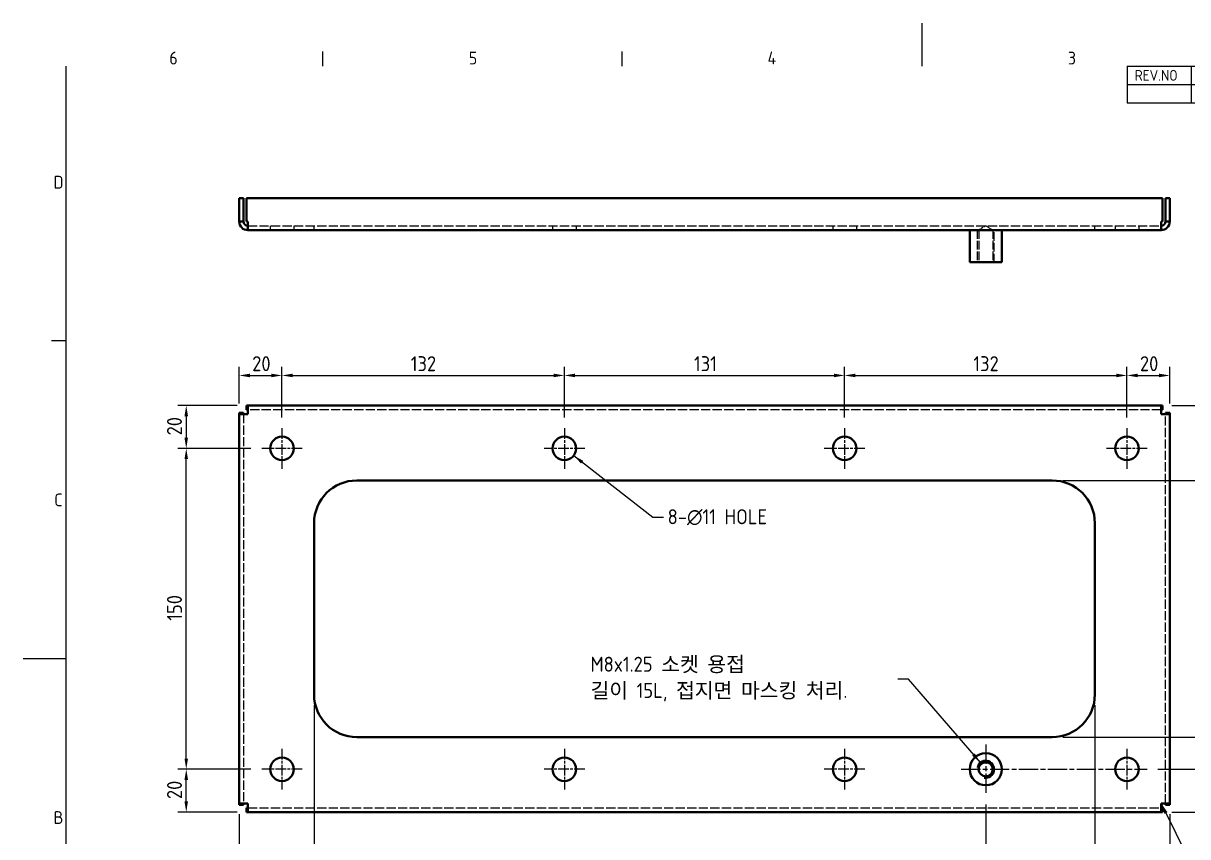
# Model space of a CAD drawing. Header units: millimetres. Extents: x 0 to 840, y 0 to 594.
# Drawn here: x 0 to 544, y 214 to 594 of the extents above; entities that cross this region are included whole.
import ezdxf

# ---------------------------------------------------------------- set-up
doc = ezdxf.new("R2010")
doc.units = ezdxf.units.MM
doc.header["$LTSCALE"] = 2
doc.linetypes.add('CHAIN', pattern=[0.3543, 0.2362, -0.0295, 0.0591, -0.0295])
doc.linetypes.add('DASHED', pattern=[0.2067, 0.1654, -0.0413])
doc.layers.get('0').update_dxf_attribs({"color": 3, "lineweight": 25})
for name, color, linetype, lineweight in [('가려진 것(ISO)', 2, 'DASHED', 18), ('가시적인 것(ISO)', 3, 'Continuous', 40), ('가시적인 좁은 것(ISO)', 3, 'Continuous', 35), ('경계(ISO)', 7, 'Continuous', 25), ('기호(ISO)', 5, 'Continuous', 25), ('중심 표식(ISO)', 1, 'Continuous', 25), ('중심선(ISO)', 1, 'Continuous', 25), ('치수(ISO)', 2, 'Continuous', 25)]:
    doc.layers.add(name, color=color, linetype=linetype, lineweight=lineweight)
doc.styles.add('ISO ProportionalPSTEK', font='isocp.shx')
doc.styles.add('문자 텍스트_PSTEK_POSCO', font='isocp.shx')
doc.styles.add('치수 텍스트_PSTEK_POSCO', font='isocp.shx')
doc.dimstyles.new('치수_PSTEK_POSCO', dxfattribs={"dimscale": 2, "dimtxt": 3.5, "dimasz": 2.5, "dimexe": 2, "dimexo": 2.5, "dimgap": 1, "dimtad": 1, "dimrnd": 1e-08, "dimdsep": 46, "dimtxsty": '치수 텍스트_PSTEK_POSCO', "dimcen": 0.09, "dimdle": 10, "dimclrd": 7, "dimclre": 7, "dimclrt": 2, "dimadec": 1, "dimazin": 2, "dimtfac": 1, "dimtmove": 0, "dimatfit": 3, "dimfxl": 0, "dimtolj": 1, "dimlwd": -1, "dimlwe": -1, "dimarcsym": 0})
doc.dimstyles.new('치수_PSTEK_POSCO$7', dxfattribs={"dimscale": 2, "dimtxt": 3.5, "dimasz": 2.5, "dimexe": 2, "dimexo": 2.5, "dimgap": 1, "dimtad": 1, "dimrnd": 1e-08, "dimdsep": 46, "dimtxsty": '치수 텍스트_PSTEK_POSCO', "dimcen": 0.09, "dimdle": 10, "dimclrd": 7, "dimclre": 7, "dimclrt": 2, "dimadec": 1, "dimazin": 2, "dimtfac": 1, "dimtmove": 0, "dimatfit": 3, "dimfxl": 0, "dimtolj": 1, "dimlwd": -1, "dimlwe": -1, "dimarcsym": 0})

# ---------------------------------------------------------------- blocks, each defined once
blk = doc.blocks.new('경계 Default Border')
at = {"layer": '경계(ISO)'}
for p, q in [((70, 287), (70, 290.4)), ((140, 287), (140, 290.4)), ((10, 222.75), (6.6, 222.75))]:
    blk.add_line(p, q, dxfattribs=at)
at = {"layer": '경계(ISO)', "flags": 128}
for points in [[(210, 297), (210, 287)], [(10, 10), (10, 287)], [(0, 148.5), (10, 148.5)]]:
    blk.add_lwpolyline(points, dxfattribs=at)
at = {"layer": '경계(ISO)', "color": 2, "char_height": 3, "attachment_point": 7, "style": '문자 텍스트_PSTEK_POSCO'}
for s, insert in [('6', (34.14, 287.37)), ('5', (104.14, 287.37)), ('4', (173.97, 287.4)), ('3', (244.17, 287.37)), ('D', (7.08, 258.35)), ('C', (7.24, 184.1)), ('B', (7.08, 109.85))]:
    blk.add_mtext(s, dxfattribs=dict(at, insert=insert))
blk = doc.blocks.new('리비전 내역')
at = {"layer": '기호(ISO)'}
for p, q in [((258, 287), (410, 287)), ((258, 287), (258, 282.72)), ((273, 287), (273, 282.72)), ((288, 287), (288, 282.72)), ((365, 287), (365, 282.72)), ((380, 287), (380, 282.72)), ((395, 287), (395, 282.72)), ((410, 287), (410, 282.72)), ((258, 282.72), (410, 282.72)), ((258, 282.72), (258, 278.44)), ((273, 282.72), (273, 278.44)), ((288, 282.72), (288, 278.44)), ((365, 282.72), (365, 278.44)), ((380, 282.72), (380, 278.44)), ((395, 282.72), (395, 278.44)), ((410, 282.72), (410, 278.44)), ((258, 278.44), (410, 278.44))]:
    blk.add_line(p, q, dxfattribs=at)
at = {"layer": '기호(ISO)', "color": 2, "char_height": 2.5, "attachment_point": 7, "style": 'ISO ProportionalPSTEK'}
for s, insert in [('REV.NO', (259.79, 283.58)), ('DATE', (276.31, 283.58)), ('DESCRIPTION OF REVISION', (305.51, 283.58)), ('DRA.BY', (366.48, 283.58)), ('CH.BY', (382.86, 283.58)), ('APP.BY', (396.48, 283.58))]:
    blk.add_mtext(s, dxfattribs=dict(at, insert=insert))
blk = doc.blocks.new('*D23')
at = {"layer": 'Defpoints', "color": 0}
for p in [(120.94, 429.37), (100.94, 411.29), (120.94, 404.79)]:
    blk.add_point(p, dxfattribs=at)
at = {"layer": '치수(ISO)', "color": 7}
for p, q in [((100.94, 416.29), (100.94, 433.37)), ((120.94, 409.79), (120.94, 433.37)), ((105.94, 429.37), (115.94, 429.37))]:
    blk.add_line(p, q, dxfattribs=at)
for points in [[(105.94, 430.21), (105.94, 428.54), (100.94, 429.37)], [(115.94, 430.21), (115.94, 428.54), (120.94, 429.37)]]:
    blk.add_solid(points, dxfattribs=at)
at = {"layer": '치수(ISO)', "color": 2, "insert": (107, 434.87), "char_height": 7, "attachment_point": 4, "style": '치수 텍스트_PSTEK_POSCO'}
blk.add_mtext('\\A1;20', dxfattribs=at)
blk = doc.blocks.new('*D24')
at = {"layer": 'Defpoints', "color": 0}
for p in [(252.94, 429.37), (120.94, 404.79), (252.94, 404.79)]:
    blk.add_point(p, dxfattribs=at)
at = {"layer": '치수(ISO)', "color": 7}
for p, q in [((120.94, 409.79), (120.94, 433.37)), ((252.94, 409.79), (252.94, 433.37)), ((125.94, 429.37), (247.94, 429.37))]:
    blk.add_line(p, q, dxfattribs=at)
for points in [[(125.94, 430.21), (125.94, 428.54), (120.94, 429.37)], [(247.94, 430.21), (247.94, 428.54), (252.94, 429.37)]]:
    blk.add_solid(points, dxfattribs=at)
at = {"layer": '치수(ISO)', "color": 2, "insert": (181.13, 434.87), "char_height": 7, "attachment_point": 4, "style": '치수 텍스트_PSTEK_POSCO'}
blk.add_mtext('\\A1;132', dxfattribs=at)
blk = doc.blocks.new('*D25')
at = {"layer": 'Defpoints', "color": 0}
for p in [(383.94, 429.37), (252.94, 404.79), (383.94, 404.79)]:
    blk.add_point(p, dxfattribs=at)
at = {"layer": '치수(ISO)', "color": 7}
for p, q in [((252.94, 409.79), (252.94, 433.37)), ((383.94, 409.79), (383.94, 433.37)), ((257.94, 429.37), (378.94, 429.37))]:
    blk.add_line(p, q, dxfattribs=at)
for points in [[(257.94, 430.21), (257.94, 428.54), (252.94, 429.37)], [(378.94, 430.21), (378.94, 428.54), (383.94, 429.37)]]:
    blk.add_solid(points, dxfattribs=at)
at = {"layer": '치수(ISO)', "color": 2, "insert": (313.54, 434.87), "char_height": 7, "attachment_point": 4, "style": '치수 텍스트_PSTEK_POSCO'}
blk.add_mtext('\\A1;131', dxfattribs=at)
blk = doc.blocks.new('*D26')
at = {"layer": 'Defpoints', "color": 0}
for p in [(515.94, 429.37), (383.94, 404.79), (515.94, 404.79)]:
    blk.add_point(p, dxfattribs=at)
at = {"layer": '치수(ISO)', "color": 7}
for p, q in [((383.94, 409.79), (383.94, 433.37)), ((515.94, 409.79), (515.94, 433.37)), ((388.94, 429.37), (510.94, 429.37))]:
    blk.add_line(p, q, dxfattribs=at)
for points in [[(388.94, 430.21), (388.94, 428.54), (383.94, 429.37)], [(510.94, 430.21), (510.94, 428.54), (515.94, 429.37)]]:
    blk.add_solid(points, dxfattribs=at)
at = {"layer": '치수(ISO)', "color": 2, "insert": (444.13, 434.87), "char_height": 7, "attachment_point": 4, "style": '치수 텍스트_PSTEK_POSCO'}
blk.add_mtext('\\A1;132', dxfattribs=at)
blk = doc.blocks.new('*D27')
at = {"layer": 'Defpoints', "color": 0}
for p in [(535.94, 429.37), (535.94, 411.29), (515.94, 404.79)]:
    blk.add_point(p, dxfattribs=at)
at = {"layer": '치수(ISO)', "color": 7}
for p, q in [((515.94, 409.79), (515.94, 433.37)), ((535.94, 416.29), (535.94, 433.37)), ((520.94, 429.37), (530.94, 429.37))]:
    blk.add_line(p, q, dxfattribs=at)
for points in [[(520.94, 430.21), (520.94, 428.54), (515.94, 429.37)], [(530.94, 430.21), (530.94, 428.54), (535.94, 429.37)]]:
    blk.add_solid(points, dxfattribs=at)
at = {"layer": '치수(ISO)', "color": 2, "insert": (522, 434.87), "char_height": 7, "attachment_point": 4, "style": '치수 텍스트_PSTEK_POSCO'}
blk.add_mtext('\\A1;20', dxfattribs=at)
blk = doc.blocks.new('*D28')
at = {"layer": 'Defpoints', "color": 0}
for p in [(104.94, 415.29), (76.18, 395.29), (111.44, 395.29)]:
    blk.add_point(p, dxfattribs=at)
at = {"layer": '치수(ISO)', "color": 7}
for p, q in [((99.94, 415.29), (72.18, 415.29)), ((76.18, 410.29), (76.18, 400.29)), ((106.44, 395.29), (72.18, 395.29))]:
    blk.add_line(p, q, dxfattribs=at)
for points in [[(75.35, 410.29), (77.01, 410.29), (76.18, 415.29)], [(75.35, 400.29), (77.01, 400.29), (76.18, 395.29)]]:
    blk.add_solid(points, dxfattribs=at)
at = {"layer": '치수(ISO)', "color": 2, "insert": (70.68, 401.35), "char_height": 7, "attachment_point": 4, "rotation": 90, "style": '치수 텍스트_PSTEK_POSCO'}
blk.add_mtext('\\A1;20', dxfattribs=at)
blk = doc.blocks.new('*D29')
at = {"layer": 'Defpoints', "color": 0}
for p in [(76.18, 245.29), (111.44, 245.29), (104.94, 225.29)]:
    blk.add_point(p, dxfattribs=at)
at = {"layer": '치수(ISO)', "color": 7}
for p, q in [((106.44, 245.29), (72.18, 245.29)), ((76.18, 230.29), (76.18, 240.29)), ((99.94, 225.29), (72.18, 225.29))]:
    blk.add_line(p, q, dxfattribs=at)
for points in [[(75.35, 240.29), (77.01, 240.29), (76.18, 245.29)], [(75.35, 230.29), (77.01, 230.29), (76.18, 225.29)]]:
    blk.add_solid(points, dxfattribs=at)
at = {"layer": '치수(ISO)', "color": 2, "insert": (70.68, 231.33), "char_height": 7, "attachment_point": 4, "rotation": 90, "style": '치수 텍스트_PSTEK_POSCO'}
blk.add_mtext('\\A1;20', dxfattribs=at)
blk = doc.blocks.new('*D30')
at = {"layer": 'Defpoints', "color": 0}
for p in [(76.18, 395.29), (111.44, 395.29), (111.44, 245.29)]:
    blk.add_point(p, dxfattribs=at)
at = {"layer": '치수(ISO)', "color": 7}
for p, q in [((106.44, 395.29), (72.18, 395.29)), ((76.18, 250.29), (76.18, 390.29)), ((106.44, 245.29), (72.18, 245.29))]:
    blk.add_line(p, q, dxfattribs=at)
for points in [[(75.35, 390.29), (77.01, 390.29), (76.18, 395.29)], [(75.35, 250.29), (77.01, 250.29), (76.18, 245.29)]]:
    blk.add_solid(points, dxfattribs=at)
at = {"layer": '치수(ISO)', "color": 2, "insert": (70.68, 314.71), "char_height": 7, "attachment_point": 4, "rotation": 90, "style": '치수 텍스트_PSTEK_POSCO'}
blk.add_mtext('\\A1;150', dxfattribs=at)
blk = doc.blocks.new('*D31')
at = {"layer": 'Defpoints', "color": 0}
for p in [(135.94, 280.29), (100.94, 229.29), (135.94, 200.24)]:
    blk.add_point(p, dxfattribs=at)
at = {"layer": '치수(ISO)', "color": 7}
for p, q in [((135.94, 275.29), (135.94, 196.24)), ((100.94, 224.29), (100.94, 196.24)), ((105.94, 200.24), (130.94, 200.24))]:
    blk.add_line(p, q, dxfattribs=at)
for points in [[(105.94, 201.08), (105.94, 199.41), (100.94, 200.24)], [(130.94, 201.08), (130.94, 199.41), (135.94, 200.24)]]:
    blk.add_solid(points, dxfattribs=at)
at = {"layer": '치수(ISO)', "color": 2, "insert": (114.45, 205.74), "char_height": 7, "attachment_point": 4, "style": '치수 텍스트_PSTEK_POSCO'}
blk.add_mtext('\\A1;35', dxfattribs=at)
blk = doc.blocks.new('*D32')
at = {"layer": 'Defpoints', "color": 0}
for p in [(135.94, 280.29), (500.94, 280.29), (500.94, 200.24)]:
    blk.add_point(p, dxfattribs=at)
at = {"layer": '치수(ISO)', "color": 7}
for p, q in [((135.94, 275.29), (135.94, 196.24)), ((500.94, 275.29), (500.94, 196.24)), ((140.94, 200.24), (495.94, 200.24))]:
    blk.add_line(p, q, dxfattribs=at)
for points in [[(140.94, 201.08), (140.94, 199.41), (135.94, 200.24)], [(495.94, 201.08), (495.94, 199.41), (500.94, 200.24)]]:
    blk.add_solid(points, dxfattribs=at)
at = {"layer": '치수(ISO)', "color": 2, "insert": (312, 205.74), "char_height": 7, "attachment_point": 4, "style": '치수 텍스트_PSTEK_POSCO'}
blk.add_mtext('\\A1;365', dxfattribs=at)
blk = doc.blocks.new('*D33')
at = {"layer": 'Defpoints', "color": 0}
for p in [(500.94, 280.29), (535.94, 229.29), (535.94, 200.24)]:
    blk.add_point(p, dxfattribs=at)
at = {"layer": '치수(ISO)', "color": 7}
for p, q in [((500.94, 275.29), (500.94, 196.24)), ((535.94, 224.29), (535.94, 196.24)), ((505.94, 200.24), (530.94, 200.24))]:
    blk.add_line(p, q, dxfattribs=at)
for points in [[(505.94, 201.08), (505.94, 199.41), (500.94, 200.24)], [(530.94, 201.08), (530.94, 199.41), (535.94, 200.24)]]:
    blk.add_solid(points, dxfattribs=at)
at = {"layer": '치수(ISO)', "color": 2, "insert": (514.45, 205.74), "char_height": 7, "attachment_point": 4, "style": '치수 텍스트_PSTEK_POSCO'}
blk.add_mtext('\\A1;35', dxfattribs=at)
blk = doc.blocks.new('*D34')
at = {"layer": 'Defpoints', "color": 0}
for p in [(449.94, 233.79), (535.94, 228.7), (449.94, 176.86)]:
    blk.add_point(p, dxfattribs=at)
at = {"layer": '치수(ISO)', "color": 7}
for p, q in [((449.94, 228.79), (449.94, 172.86)), ((535.94, 223.7), (535.94, 172.86)), ((530.94, 176.86), (454.94, 176.86))]:
    blk.add_line(p, q, dxfattribs=at)
for points in [[(454.94, 177.7), (454.94, 176.03), (449.94, 176.86)], [(530.94, 177.7), (530.94, 176.03), (535.94, 176.86)]]:
    blk.add_solid(points, dxfattribs=at)
at = {"layer": '치수(ISO)', "color": 2, "insert": (488.92, 182.36), "char_height": 7, "attachment_point": 4, "style": '치수 텍스트_PSTEK_POSCO'}
blk.add_mtext('\\A1;86', dxfattribs=at)
blk = doc.blocks.new('*D35')
at = {"layer": 'Defpoints', "color": 0}
for p in [(100.94, 229.29), (535.94, 229.29), (100.94, 155.94)]:
    blk.add_point(p, dxfattribs=at)
at = {"layer": '치수(ISO)', "color": 7}
for p, q in [((100.94, 224.29), (100.94, 151.94)), ((535.94, 224.29), (535.94, 151.94)), ((530.94, 155.94), (105.94, 155.94))]:
    blk.add_line(p, q, dxfattribs=at)
for points in [[(105.94, 156.77), (105.94, 155.1), (100.94, 155.94)], [(530.94, 156.77), (530.94, 155.1), (535.94, 155.94)]]:
    blk.add_solid(points, dxfattribs=at)
at = {"layer": '치수(ISO)', "color": 2, "insert": (311.65, 161.44), "char_height": 7, "attachment_point": 4, "style": '치수 텍스트_PSTEK_POSCO'}
blk.add_mtext('\\A1;435', dxfattribs=at)
blk = doc.blocks.new('*D36')
at = {"layer": 'Defpoints', "color": 0}
for p in [(525.44, 245.29), (531.94, 225.29), (557.95, 225.29)]:
    blk.add_point(p, dxfattribs=at)
at = {"layer": '치수(ISO)', "color": 7}
for p, q in [((530.44, 245.29), (561.95, 245.29)), ((557.95, 240.29), (557.95, 230.29)), ((536.94, 225.29), (561.95, 225.29))]:
    blk.add_line(p, q, dxfattribs=at)
for points in [[(557.12, 240.29), (558.79, 240.29), (557.95, 245.29)], [(557.12, 230.29), (558.79, 230.29), (557.95, 225.29)]]:
    blk.add_solid(points, dxfattribs=at)
at = {"layer": '치수(ISO)', "color": 2, "insert": (552.45, 231.35), "char_height": 7, "attachment_point": 4, "rotation": 90, "style": '치수 텍스트_PSTEK_POSCO'}
blk.add_mtext('\\A1;20', dxfattribs=at)
blk = doc.blocks.new('*D37')
at = {"layer": 'Defpoints', "color": 0}
for p in [(480.94, 260.29), (531.94, 225.29), (578.49, 225.29)]:
    blk.add_point(p, dxfattribs=at)
at = {"layer": '치수(ISO)', "color": 7}
for p, q in [((485.94, 260.29), (582.49, 260.29)), ((578.49, 255.29), (578.49, 230.29)), ((536.94, 225.29), (582.49, 225.29))]:
    blk.add_line(p, q, dxfattribs=at)
for points in [[(577.65, 255.29), (579.32, 255.29), (578.49, 260.29)], [(577.65, 230.29), (579.32, 230.29), (578.49, 225.29)]]:
    blk.add_solid(points, dxfattribs=at)
at = {"layer": '치수(ISO)', "color": 2, "insert": (572.99, 238.79), "char_height": 7, "attachment_point": 4, "rotation": 90, "style": '치수 텍스트_PSTEK_POSCO'}
blk.add_mtext('\\A1;35', dxfattribs=at)
blk = doc.blocks.new('*D38')
at = {"layer": 'Defpoints', "color": 0}
for p in [(480.94, 380.29), (578.49, 380.29), (480.94, 260.29)]:
    blk.add_point(p, dxfattribs=at)
at = {"layer": '치수(ISO)', "color": 7}
for p, q in [((485.94, 380.29), (582.49, 380.29)), ((578.49, 265.29), (578.49, 375.29)), ((485.94, 260.29), (582.49, 260.29))]:
    blk.add_line(p, q, dxfattribs=at)
for points in [[(577.65, 375.29), (579.32, 375.29), (578.49, 380.29)], [(577.65, 265.29), (579.32, 265.29), (578.49, 260.29)]]:
    blk.add_solid(points, dxfattribs=at)
at = {"layer": '치수(ISO)', "color": 2, "insert": (572.99, 314.69), "char_height": 7, "attachment_point": 4, "rotation": 90, "style": '치수 텍스트_PSTEK_POSCO'}
blk.add_mtext('\\A1;120', dxfattribs=at)
blk = doc.blocks.new('*D39')
at = {"layer": 'Defpoints', "color": 0}
for p in [(532.53, 415.29), (578.49, 415.29), (480.94, 380.29)]:
    blk.add_point(p, dxfattribs=at)
at = {"layer": '치수(ISO)', "color": 7}
for p, q in [((537.53, 415.29), (582.49, 415.29)), ((578.49, 385.29), (578.49, 410.29)), ((485.94, 380.29), (582.49, 380.29))]:
    blk.add_line(p, q, dxfattribs=at)
for points in [[(577.65, 410.29), (579.32, 410.29), (578.49, 415.29)], [(577.65, 385.29), (579.32, 385.29), (578.49, 380.29)]]:
    blk.add_solid(points, dxfattribs=at)
at = {"layer": '치수(ISO)', "color": 2, "insert": (572.99, 393.79), "char_height": 7, "attachment_point": 4, "rotation": 90, "style": '치수 텍스트_PSTEK_POSCO'}
blk.add_mtext('\\A1;35', dxfattribs=at)
blk = doc.blocks.new('*D40')
at = {"layer": 'Defpoints', "color": 0}
for p in [(531.94, 415.29), (531.94, 225.29), (600.34, 225.29)]:
    blk.add_point(p, dxfattribs=at)
at = {"layer": '치수(ISO)', "color": 7}
for p, q in [((536.94, 415.29), (604.34, 415.29)), ((600.34, 410.29), (600.34, 230.29)), ((536.94, 225.29), (604.34, 225.29))]:
    blk.add_line(p, q, dxfattribs=at)
for points in [[(599.51, 410.29), (601.18, 410.29), (600.34, 415.29)], [(599.51, 230.29), (601.18, 230.29), (600.34, 225.29)]]:
    blk.add_solid(points, dxfattribs=at)
at = {"layer": '치수(ISO)', "color": 2, "insert": (594.84, 314.67), "char_height": 7, "attachment_point": 4, "rotation": 90, "style": '치수 텍스트_PSTEK_POSCO'}
blk.add_mtext('\\A1;190', dxfattribs=at)

msp = doc.modelspace()

# ---------------------------------------------------------------- linework, layer by layer
at = {"layer": '가려진 것(ISO)', "ltscale": 13.074657}
for p, q in [((104.941, 499.292), (531.941, 499.292)), ((531.941, 413.288), (104.941, 413.288)), ((104.941, 227.288), (531.941, 227.288))]:
    msp.add_line(p, q, dxfattribs=at)
at = {"layer": '가려진 것(ISO)', "ltscale": 1.904597}
for p, q in [((115.441, 499.292), (115.441, 497.292)), ((126.441, 499.292), (126.441, 497.292)), ((135.941, 497.292), (135.941, 499.292)), ((247.441, 499.292), (247.441, 497.292)), ((258.441, 499.292), (258.441, 497.292)), ((378.441, 499.292), (378.441, 497.292)), ((389.441, 499.292), (389.441, 497.292)), ((500.941, 497.292), (500.941, 499.292)), ((510.441, 499.292), (510.441, 497.292)), ((521.441, 499.292), (521.441, 497.292))]:
    msp.add_line(p, q, dxfattribs=at)
at = {"layer": '가려진 것(ISO)', "ltscale": 12.094824}
for p, q in [((445.941, 497.292), (445.941, 482.292)), ((446.618, 497.292), (446.618, 482.292)), ((453.265, 497.292), (453.265, 482.292)), ((453.941, 482.292), (453.941, 497.292))]:
    msp.add_line(p, q, dxfattribs=at)
at = {"layer": '가려진 것(ISO)', "ltscale": 3.692446}
for q in [(446.618, 497.292), (453.265, 497.292)]:
    msp.add_line((449.941, 499.288), q, dxfattribs=at)
at = {"layer": '가려진 것(ISO)', "ltscale": 12.948576}
for p, q in [((102.941, 411.288), (102.941, 229.288)), ((533.941, 229.288), (533.941, 411.288))]:
    msp.add_line(p, q, dxfattribs=at)
at = {"layer": '가시적인 것(ISO)'}
for p, q in [((100.941, 512.292), (100.941, 501.292)), ((102.941, 512.292), (100.941, 512.292)), ((102.941, 501.292), (102.941, 512.292)), ((104.355, 501.292), (104.355, 512.292)), ((104.355, 512.292), (532.527, 512.292)), ((532.527, 512.292), (532.527, 501.292)), ((533.941, 501.292), (533.941, 512.292)), ((533.941, 512.292), (535.941, 512.292)), ((535.941, 501.292), (535.941, 512.292)), ((102.941, 501.292), (100.941, 501.292)), ((104.941, 501.292), (104.355, 501.292)), ((104.941, 501.292), (104.941, 497.292)), ((531.941, 497.292), (531.941, 501.292)), ((532.527, 501.292), (531.941, 501.292)), ((533.941, 501.292), (535.941, 501.292)), ((531.941, 497.292), (104.941, 497.292)), ((442.441, 497.292), (442.441, 482.292)), ((457.441, 497.292), (457.441, 482.292)), ((442.441, 482.292), (457.441, 482.292)), ((104.941, 415.288), (104.355, 415.288)), ((104.355, 413.288), (104.355, 415.288)), ((104.941, 415.288), (531.941, 415.288)), ((104.941, 415.288), (104.941, 411.288)), ((531.941, 411.288), (531.941, 415.288)), ((532.527, 415.288), (531.941, 415.288)), ((532.527, 413.288), (532.527, 415.288)), ((102.941, 411.874), (100.941, 411.874)), ((100.941, 411.874), (100.941, 411.288)), ((100.941, 229.288), (100.941, 411.288)), ((104.941, 411.288), (100.941, 411.288)), ((102.941, 411.288), (102.941, 411.874)), ((104.941, 413.288), (104.355, 413.288)), ((531.941, 413.288), (532.527, 413.288)), ((535.941, 411.288), (531.941, 411.288)), ((533.941, 411.288), (533.941, 411.874)), ((533.941, 411.874), (535.941, 411.874)), ((535.941, 411.288), (535.941, 411.874)), ((535.941, 411.288), (535.941, 229.288)), ((155.941, 380.288), (480.941, 380.288)), ((135.941, 280.288), (135.941, 360.288)), ((500.941, 360.288), (500.941, 280.288)), ((480.941, 260.288), (155.941, 260.288)), ((100.941, 229.288), (104.941, 229.288)), ((100.941, 229.288), (100.941, 228.702)), ((102.941, 228.702), (100.941, 228.702)), ((102.941, 229.288), (102.941, 228.702)), ((104.941, 229.288), (104.941, 225.288)), ((531.941, 229.288), (535.941, 229.288)), ((531.941, 225.288), (531.941, 229.288)), ((533.941, 229.288), (533.941, 228.702)), ((533.941, 228.702), (535.941, 228.702)), ((535.941, 228.702), (535.941, 229.288)), ((104.941, 227.288), (104.355, 227.288)), ((104.355, 227.288), (104.355, 225.288)), ((104.355, 225.288), (104.941, 225.288)), ((531.941, 225.288), (104.941, 225.288)), ((531.941, 227.288), (532.527, 227.288)), ((531.941, 225.288), (532.527, 225.288)), ((532.527, 227.288), (532.527, 225.288))]:
    msp.add_line(p, q, dxfattribs=at)
for centre, radius in [((120.941, 395.288), 5.5), ((252.941, 395.288), 5.5), ((383.941, 395.288), 5.5), ((515.941, 395.288), 5.5), ((120.941, 245.288), 5.5), ((252.941, 245.288), 5.5), ((383.941, 245.288), 5.5), ((449.941, 245.288), 7.5), ((515.941, 245.288), 5.5), ((449.941, 245.288), 3.324)]:
    msp.add_circle(centre, radius, dxfattribs=at)
for centre, radius, start, end in [((104.941, 501.292), 4, 180, 270), ((104.941, 501.292), 2, 180, 270), ((531.941, 501.292), 4, 270, 0), ((531.941, 501.292), 2, 270, 0), ((155.941, 360.288), 20, 90, 180), ((480.941, 360.288), 20, 0, 90), ((155.941, 280.288), 20, 180, 270), ((480.941, 280.288), 20, 270, 0)]:
    msp.add_arc(centre, radius, start, end, dxfattribs=at)
at = {"layer": '가시적인 좁은 것(ISO)'}
msp.add_arc((449.941, 245.288), 4, 260, 170, dxfattribs=at)
at = {"layer": '중심 표식(ISO)', "linetype": 'CHAIN', "ltscale": 10.556371}
for p, q in [((120.941, 404.788), (120.941, 385.788)), ((252.941, 404.788), (252.941, 385.788)), ((383.941, 404.788), (383.941, 385.788)), ((515.941, 404.788), (515.941, 385.788)), ((130.441, 395.288), (111.441, 395.288)), ((262.441, 395.288), (243.441, 395.288)), ((393.441, 395.288), (374.441, 395.288)), ((525.441, 395.288), (506.441, 395.288)), ((120.941, 254.788), (120.941, 235.788)), ((252.941, 254.788), (252.941, 235.788)), ((383.941, 254.788), (383.941, 235.788)), ((515.941, 254.788), (515.941, 235.788)), ((130.441, 245.288), (111.441, 245.288)), ((262.441, 245.288), (243.441, 245.288)), ((393.441, 245.288), (374.441, 245.288))]:
    msp.add_line(p, q, dxfattribs=at)
at = {"layer": '중심 표식(ISO)', "linetype": 'CHAIN', "ltscale": 19.051651}
msp.add_line((449.941, 256.788), (449.941, 233.788), dxfattribs=at)
at = {"layer": '중심선(ISO)', "linetype": 'CHAIN', "ltscale": 19.051651}
msp.add_line((438.441, 245.288), (525.441, 245.288), dxfattribs=at)

# ---------------------------------------------------------------- block references
at = {"xscale": 2, "yscale": 2, "zscale": 2}
msp.add_blockref('경계 Default Border', (0, 0), dxfattribs=at)
at = {"layer": '기호(ISO)', "xscale": 2, "yscale": 2, "zscale": 2}
msp.add_blockref('리비전 내역', (0, 0), dxfattribs=at)

# ---------------------------------------------------------------- texts
at = {"layer": '기호(ISO)', "color": 2, "char_height": 7, "attachment_point": 4, "style": '치수 텍스트_PSTEK_POSCO'}
for s, insert, width, line_spacing_factor in [('{8-\\fAIGDT|b0|i0;\\H7.0000;n\\fisocp|b0|i0;\\H7.0000;11 HOLE}', (301.229, 363.097), 53.50305, 0.6125), ('{M8x1.25 소켓 용접 \\P길이 15L, 접지면 마스킹 처리.}', (265.16, 287.443), 141.72864, 1.05)]:
    msp.add_mtext(s, dxfattribs=dict(at, insert=insert, width=width, line_spacing_factor=line_spacing_factor))

# ---------------------------------------------------------------- dimensions: what is measured, and where the dimension line sits
at = {"layer": '치수(ISO)', "color": 7}
for base, p1, p2, angle, picture, middle in [((120.941, 429.372), (100.941, 411.288), (120.941, 404.788), 180, '*D23', (110.941, 429.372)), ((252.941, 429.372), (120.941, 404.788), (252.941, 404.788), 180, '*D24', (186.941, 429.372)), ((383.941, 429.372), (252.941, 404.788), (383.941, 404.788), 180, '*D25', (318.441, 429.372)), ((515.941, 429.372), (383.941, 404.788), (515.941, 404.788), 180, '*D26', (449.941, 429.372)), ((535.941, 429.372), (515.941, 404.788), (535.941, 411.288), 180, '*D27', (525.941, 429.372)), ((76.18, 395.288), (104.941, 415.288), (111.441, 395.288), 270, '*D28', (76.18, 405.288)), ((578.486, 415.288), (480.941, 380.288), (532.527, 415.288), 270, '*D39', (578.486, 397.788)), ((600.342, 225.288), (531.941, 415.288), (531.941, 225.288), 270, '*D40', (600.342, 320.288)), ((76.18, 395.288), (111.441, 245.288), (111.441, 395.288), 90, '*D30', (76.18, 320.308)), ((578.486, 380.288), (480.941, 260.288), (480.941, 380.288), 90, '*D38', (578.486, 320.288)), ((535.941, 200.243), (500.941, 280.288), (535.941, 229.288), 180, '*D33', (518.441, 200.243)), ((578.486, 225.288), (480.941, 260.288), (531.941, 225.288), 90, '*D37', (578.486, 242.788)), ((76.18, 245.288), (104.941, 225.288), (111.441, 245.288), 90, '*D29', (76.18, 235.268)), ((557.953, 225.288), (525.441, 245.288), (531.941, 225.288), 90, '*D36', (557.953, 235.288)), ((449.941, 176.863), (535.941, 228.702), (449.941, 233.788), 180, '*D34', (492.941, 176.863))]:
    dim = msp.add_linear_dim(base=base, p1=p1, p2=p2, angle=angle, dimstyle='치수_PSTEK_POSCO', override={"dimdec": 2, "dimtp": 0, "dimtm": 0, "dimtdec": 2, "dimtofl": 0, "dimatfit": 1}, dxfattribs=at)
    dim.commit()
    dim.dimension.update_dxf_attribs({"geometry": picture, "text_midpoint": middle, "dimtype": 160})
for base, p1, p2, picture, middle in [((135.941, 200.243), (100.941, 229.288), (135.941, 280.288), '*D31', (118.441, 200.243)), ((500.941, 200.243), (135.941, 280.288), (500.941, 280.288), '*D32', (318.441, 200.243)), ((100.941, 155.935), (535.941, 229.288), (100.941, 229.288), '*D35', (318.441, 155.935))]:
    dim = msp.add_linear_dim(base=base, p1=p1, p2=p2, dimstyle='치수_PSTEK_POSCO', override={"dimdec": 2, "dimtp": 0, "dimtm": 0, "dimtdec": 2, "dimtofl": 0, "dimatfit": 1}, dxfattribs=at)
    dim.commit()
    dim.dimension.update_dxf_attribs({"geometry": picture, "text_midpoint": middle, "dimtype": 160})

# ---------------------------------------------------------------- leaders
at = {"layer": '기호(ISO)', "color": 7, "annotation_type": 0, "has_hookline": 1}
for points, hookline_direction, text_width in [([(257.292, 391.923), (294.229, 363.097), (299.229, 363.097)], 0, 49.871), ([(447.42, 248.393), (413.889, 287.443), (408.889, 287.443)], 1, 123.612), ([(531.941, 229.288), (574.343, 143.762), (579.343, 143.762)], 0, 98.617)]:
    msp.add_leader(points, dimstyle='치수_PSTEK_POSCO$7', override={"dimtad": 0}, dxfattribs=dict(at, hookline_direction=hookline_direction, text_width=text_width))

doc.saveas('drawing.dxf')
